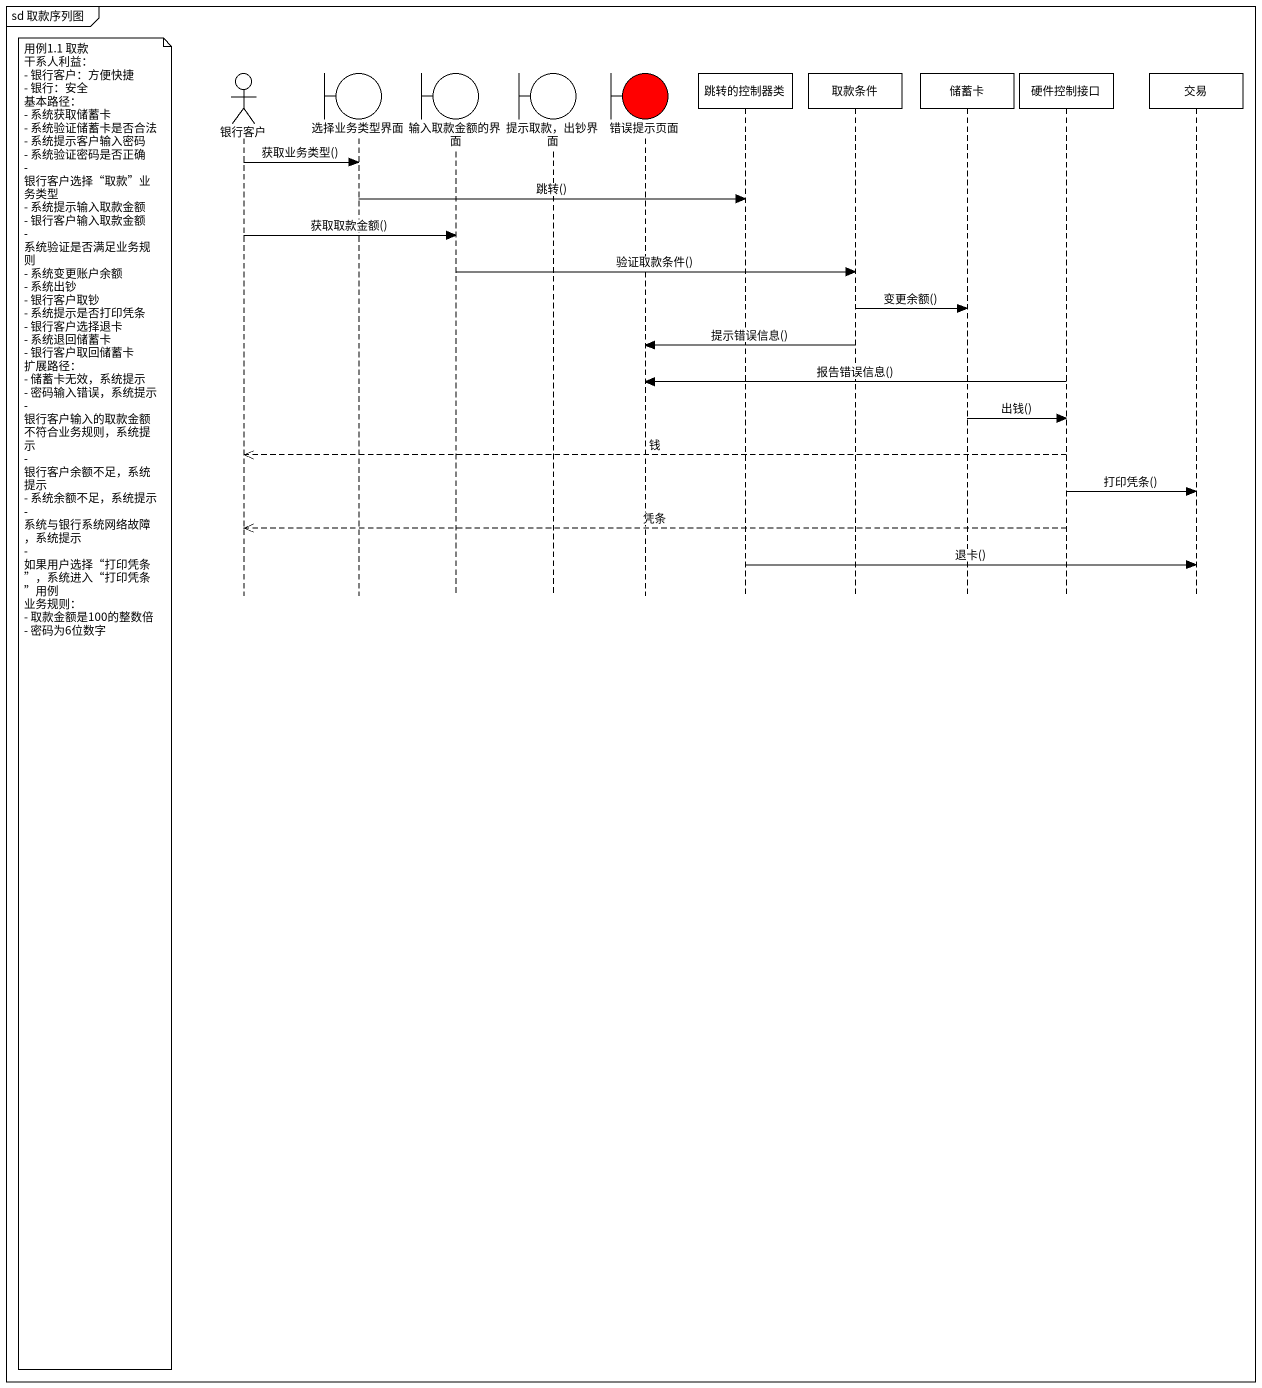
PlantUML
@startuml
mainframe sd 取款序列图
hide footbox
actor 银行客户
boundary 选择业务类型界面
boundary 输入取款金额的界面
boundary "提示取款，出钞界面" as 提示取款_出钞界面
boundary 错误提示页面 #FF0000
participant 跳转的控制器类
participant 取款条件
participant 储蓄卡
participant 硬件控制接口
participant 交易

银行客户 -> 选择业务类型界面 : 获取业务类型()
选择业务类型界面 -> 跳转的控制器类 : 跳转()
银行客户 -> 输入取款金额的界面 : 获取取款金额()
输入取款金额的界面 -> 取款条件 : 验证取款条件()
取款条件 -> 储蓄卡 : 变更余额()
取款条件 -> 错误提示页面 : 提示错误信息()
硬件控制接口 -> 错误提示页面 : 报告错误信息()
储蓄卡 -> 硬件控制接口 : 出钱()
硬件控制接口 -->> 银行客户 : 钱
硬件控制接口 -> 交易 : 打印凭条()
硬件控制接口 -->> 银行客户 : 凭条
跳转的控制器类 -> 交易 : 退卡()
note left of 银行客户
  用例1.1 取款
  干系人利益：
  - 银行客户：方便快捷
  - 银行：安全
  基本路径：
  - 系统获取储蓄卡
  - 系统验证储蓄卡是否合法
  - 系统提示客户输入密码
  - 系统验证密码是否正确
  - 银行客户选择“取款”业务类型
  - 系统提示输入取款金额
  - 银行客户输入取款金额
  - 系统验证是否满足业务规则
  - 系统变更账户余额
  - 系统出钞
  - 银行客户取钞
  - 系统提示是否打印凭条
  - 银行客户选择退卡
  - 系统退回储蓄卡
  - 银行客户取回储蓄卡
  扩展路径：
  - 储蓄卡无效，系统提示
  - 密码输入错误，系统提示
  - 银行客户输入的取款金额不符合业务规则，系统提示
  - 银行客户余额不足，系统提示
  - 系统余额不足，系统提示
  - 系统与银行系统网络故障，系统提示
  - 如果用户选择“打印凭条”，系统进入“打印凭条”用例
  业务规则：
  - 取款金额是100的整数倍
  - 密码为6位数字
end note
@enduml
